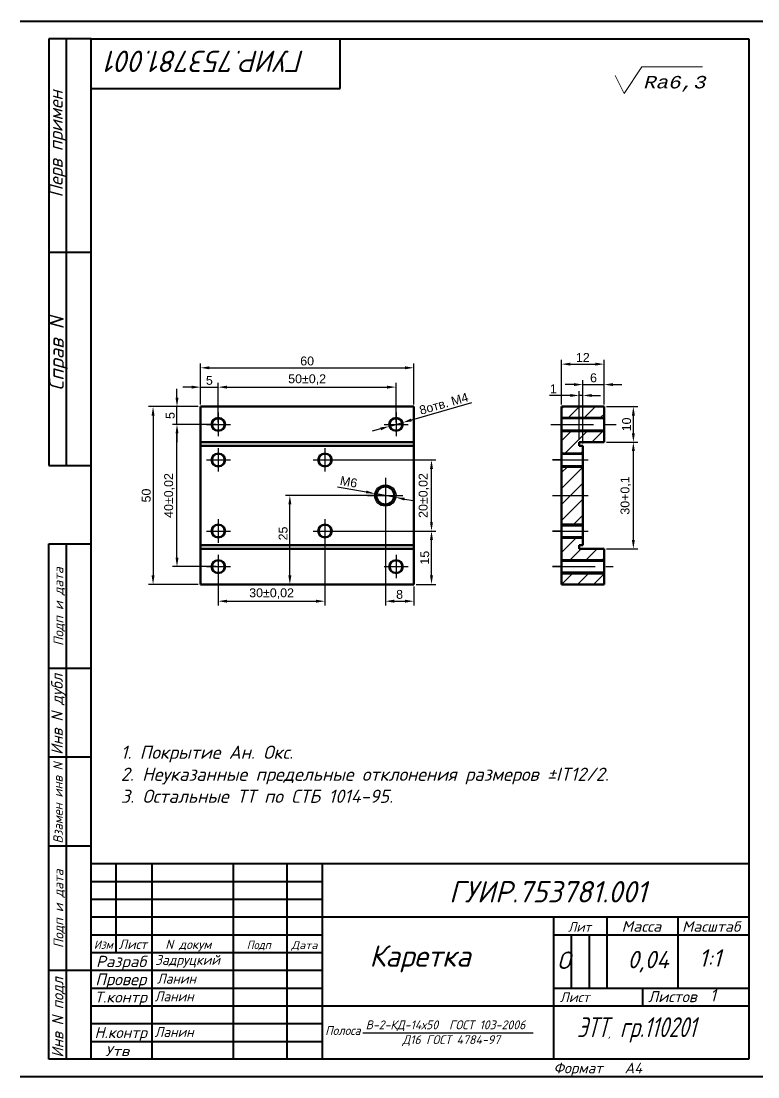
# Model space of a CAD drawing. Header units: millimetres. Extents: x 10739 to 32134, y 609 to 16625.
# Drawn here: x 24764.6 to 24971.9, y 2412.8 to 2709.8 of the extents above; entities that cross this region are included whole.
import ezdxf
from ezdxf.enums import TextEntityAlignment as Align

# ---------------------------------------------------------------- set-up
doc = ezdxf.new("R2010")
doc.units = ezdxf.units.MM
doc.linetypes.add('ACAD_ISO02W100', pattern=[15, 12, -3])
doc.linetypes.add('JIS_02_1.0', pattern=[2, 1, -1])
doc.layers.add('тонкая-текст-02', color=4, linetype='Continuous', lineweight=20)
doc.styles.add('6', font='cour.ttf', dxfattribs={"oblique": 15, "height": 3.5})
doc.styles.add('ISOCPEUR', font='isocpeur.ttf', dxfattribs={"oblique": 15})
doc.styles.get("Standard").update_dxf_attribs({"font": 'arial.ttf'})
doc.dimstyles.new('ISO-25', dxfattribs={"dimtxt": 2.5, "dimasz": 2.5, "dimexe": 1.25, "dimexo": 0.625, "dimtad": 1, "dimtxsty": 'Standard', "dimcen": 2.5, "dimadec": 0, "dimazin": 0, "dimtfac": 1, "dimtmove": 0, "dimatfit": 3, "dimfxl": 1, "dimarcsym": 0})

# ---------------------------------------------------------------- blocks, each defined once
blk = doc.blocks.new('*D62')
at = {"color": 0, "lineweight": -2, "transparency": 16777216}
for p, q in [((24820.06, 2597.01), (24820.06, 2608.13)), ((24870.06, 2597.01), (24870.06, 2608.13)), ((24822.56, 2606.88), (24867.56, 2606.88))]:
    blk.add_line(p, q, dxfattribs=at)
at = {"color": 0, "lineweight": 25, "transparency": 16777216}
for points in [[(24822.56, 2607.29), (24822.56, 2606.46), (24820.06, 2606.88)], [(24867.56, 2607.29), (24867.56, 2606.46), (24870.06, 2606.88)]]:
    blk.add_solid(points, dxfattribs=at)
at = {"layer": 'Defpoints', "color": 0, "lineweight": 25, "transparency": 16777216}
for p in [(24870.06, 2606.88), (24820.06, 2596.39), (24870.06, 2596.39)]:
    blk.add_point(p, dxfattribs=at)
at = {"color": 0, "transparency": 16777216, "insert": (24845.06, 2609), "char_height": 2.5, "attachment_point": 5}
blk.add_mtext('50%%P0,2', dxfattribs=at)
blk = doc.blocks.new('*D63')
at = {"color": 0, "lineweight": -2, "transparency": 16777216}
for p, q in [((24815.06, 2602.01), (24815.06, 2608.13)), ((24820.06, 2602.01), (24820.06, 2608.13)), ((24812.56, 2606.88), (24810.06, 2606.88)), ((24815.06, 2606.88), (24820.06, 2606.88)), ((24822.56, 2606.88), (24825.06, 2606.88))]:
    blk.add_line(p, q, dxfattribs=at)
at = {"color": 0, "lineweight": 25, "transparency": 16777216}
for points in [[(24812.56, 2607.29), (24812.56, 2606.46), (24815.06, 2606.88)], [(24822.56, 2607.29), (24822.56, 2606.46), (24820.06, 2606.88)]]:
    blk.add_solid(points, dxfattribs=at)
at = {"layer": 'Defpoints', "color": 0, "lineweight": 25, "transparency": 16777216}
for p in [(24820.06, 2606.88), (24815.06, 2601.39), (24820.06, 2601.39)]:
    blk.add_point(p, dxfattribs=at)
at = {"color": 0, "transparency": 16777216, "insert": (24817.56, 2608.77), "char_height": 2.5, "attachment_point": 5}
blk.add_mtext('5', dxfattribs=at)
blk = doc.blocks.new('*D64')
at = {"color": 0, "lineweight": -2, "transparency": 16777216}
for p, q in [((24815.06, 2602.01), (24815.06, 2613.57)), ((24817.56, 2612.32), (24872.56, 2612.32)), ((24875.06, 2602.01), (24875.06, 2613.57))]:
    blk.add_line(p, q, dxfattribs=at)
at = {"color": 0, "lineweight": 25, "transparency": 16777216}
for points in [[(24817.56, 2612.73), (24817.56, 2611.9), (24815.06, 2612.32)], [(24872.56, 2612.73), (24872.56, 2611.9), (24875.06, 2612.32)]]:
    blk.add_solid(points, dxfattribs=at)
at = {"layer": 'Defpoints', "color": 0, "lineweight": 25, "transparency": 16777216}
for p in [(24875.06, 2612.32), (24815.06, 2601.39), (24875.06, 2601.39)]:
    blk.add_point(p, dxfattribs=at)
at = {"color": 0, "transparency": 16777216, "insert": (24845.06, 2614.22), "char_height": 2.5, "attachment_point": 5}
blk.add_mtext('60', dxfattribs=at)
blk = doc.blocks.new('*D65')
at = {"color": 0, "lineweight": -2, "transparency": 16777216}
for p, q in [((24819.44, 2596.39), (24807.2, 2596.39)), ((24808.45, 2558.89), (24808.45, 2593.89)), ((24819.44, 2556.39), (24807.2, 2556.39))]:
    blk.add_line(p, q, dxfattribs=at)
at = {"color": 0, "lineweight": 25, "transparency": 16777216}
for points in [[(24808.04, 2593.89), (24808.87, 2593.89), (24808.45, 2596.39)], [(24808.04, 2558.89), (24808.87, 2558.89), (24808.45, 2556.39)]]:
    blk.add_solid(points, dxfattribs=at)
at = {"layer": 'Defpoints', "color": 0, "lineweight": 25, "transparency": 16777216}
for p in [(24808.45, 2596.39), (24820.06, 2596.39), (24820.06, 2556.39)]:
    blk.add_point(p, dxfattribs=at)
at = {"color": 0, "transparency": 16777216, "insert": (24806.33, 2576.39), "char_height": 2.5, "attachment_point": 5, "rotation": 90}
blk.add_mtext('40%%P0,02', dxfattribs=at)
blk = doc.blocks.new('*D66')
at = {"color": 0, "lineweight": -2, "transparency": 16777216}
for p, q in [((24808.45, 2603.89), (24808.45, 2606.39)), ((24814.44, 2601.39), (24807.2, 2601.39)), ((24808.45, 2596.39), (24808.45, 2601.39)), ((24819.44, 2596.39), (24807.2, 2596.39)), ((24808.45, 2593.89), (24808.45, 2591.39))]:
    blk.add_line(p, q, dxfattribs=at)
at = {"color": 0, "lineweight": 25, "transparency": 16777216}
for points in [[(24808.04, 2603.89), (24808.87, 2603.89), (24808.45, 2601.39)], [(24808.04, 2593.89), (24808.87, 2593.89), (24808.45, 2596.39)]]:
    blk.add_solid(points, dxfattribs=at)
at = {"layer": 'Defpoints', "color": 0, "lineweight": 25, "transparency": 16777216}
for p in [(24808.45, 2601.39), (24815.06, 2601.39), (24820.06, 2596.39)]:
    blk.add_point(p, dxfattribs=at)
at = {"color": 0, "transparency": 16777216, "insert": (24806.56, 2598.89), "char_height": 2.5, "attachment_point": 5, "rotation": 90}
blk.add_mtext('5', dxfattribs=at)
blk = doc.blocks.new('*D67')
at = {"color": 0, "lineweight": -2, "transparency": 16777216}
for p, q in [((24814.44, 2601.39), (24800.46, 2601.39)), ((24801.71, 2598.89), (24801.71, 2553.89)), ((24814.44, 2551.39), (24800.46, 2551.39))]:
    blk.add_line(p, q, dxfattribs=at)
at = {"color": 0, "lineweight": 25, "transparency": 16777216}
for points in [[(24801.3, 2598.89), (24802.13, 2598.89), (24801.71, 2601.39)], [(24801.3, 2553.89), (24802.13, 2553.89), (24801.71, 2551.39)]]:
    blk.add_solid(points, dxfattribs=at)
at = {"layer": 'Defpoints', "color": 0, "lineweight": 25, "transparency": 16777216}
for p in [(24815.06, 2601.39), (24801.71, 2551.39), (24815.06, 2551.39)]:
    blk.add_point(p, dxfattribs=at)
at = {"color": 0, "transparency": 16777216, "insert": (24799.81, 2576.39), "char_height": 2.5, "attachment_point": 5, "rotation": 90}
blk.add_mtext('50', dxfattribs=at)
blk = doc.blocks.new('*D68')
at = {"color": 0, "lineweight": -2, "transparency": 16777216}
for p, q in [((24850.06, 2565.76), (24850.06, 2545.41)), ((24820.06, 2555.76), (24820.06, 2545.41)), ((24822.56, 2546.66), (24847.56, 2546.66))]:
    blk.add_line(p, q, dxfattribs=at)
at = {"color": 0, "lineweight": 25, "transparency": 16777216}
for points in [[(24822.56, 2547.08), (24822.56, 2546.24), (24820.06, 2546.66)], [(24847.56, 2547.08), (24847.56, 2546.24), (24850.06, 2546.66)]]:
    blk.add_solid(points, dxfattribs=at)
at = {"layer": 'Defpoints', "color": 0, "lineweight": 25, "transparency": 16777216}
for p in [(24850.06, 2566.39), (24820.06, 2556.39), (24850.06, 2546.66)]:
    blk.add_point(p, dxfattribs=at)
at = {"color": 0, "transparency": 16777216, "insert": (24835.06, 2548.79), "char_height": 2.5, "attachment_point": 5}
blk.add_mtext('30%%P0,02', dxfattribs=at)
blk = doc.blocks.new('*D69')
at = {"color": 0, "lineweight": -2, "transparency": 16777216}
for p, q in [((24867.06, 2575.76), (24867.06, 2545.41)), ((24875.06, 2550.76), (24875.06, 2545.41)), ((24869.56, 2546.66), (24872.56, 2546.66))]:
    blk.add_line(p, q, dxfattribs=at)
at = {"color": 0, "lineweight": 25, "transparency": 16777216}
for points in [[(24869.56, 2547.08), (24869.56, 2546.24), (24867.06, 2546.66)], [(24872.56, 2547.08), (24872.56, 2546.24), (24875.06, 2546.66)]]:
    blk.add_solid(points, dxfattribs=at)
at = {"layer": 'Defpoints', "color": 0, "lineweight": 25, "transparency": 16777216}
for p in [(24867.06, 2576.39), (24875.06, 2551.39), (24875.06, 2546.66)]:
    blk.add_point(p, dxfattribs=at)
at = {"color": 0, "transparency": 16777216, "insert": (24871.06, 2548.56), "char_height": 2.5, "attachment_point": 5}
blk.add_mtext('8', dxfattribs=at)
blk = doc.blocks.new('*D70')
at = {"color": 0, "lineweight": -2, "transparency": 16777216}
for p, q in [((24850.69, 2566.39), (24881.29, 2566.39)), ((24880.04, 2553.89), (24880.04, 2563.89)), ((24875.69, 2551.39), (24881.29, 2551.39))]:
    blk.add_line(p, q, dxfattribs=at)
at = {"color": 0, "lineweight": 25, "transparency": 16777216}
for points in [[(24879.62, 2563.89), (24880.45, 2563.89), (24880.04, 2566.39)], [(24879.62, 2553.89), (24880.45, 2553.89), (24880.04, 2551.39)]]:
    blk.add_solid(points, dxfattribs=at)
at = {"layer": 'Defpoints', "color": 0, "lineweight": 25, "transparency": 16777216}
for p in [(24850.06, 2566.39), (24880.04, 2566.39), (24875.06, 2551.39)]:
    blk.add_point(p, dxfattribs=at)
at = {"color": 0, "transparency": 16777216, "insert": (24878.14, 2558.89), "char_height": 2.5, "attachment_point": 5, "rotation": 90}
blk.add_mtext('15', dxfattribs=at)
blk = doc.blocks.new('*D71')
at = {"color": 0, "lineweight": -2, "transparency": 16777216}
for p, q in [((24850.69, 2586.39), (24881.29, 2586.39)), ((24880.04, 2568.89), (24880.04, 2583.89)), ((24850.69, 2566.39), (24881.29, 2566.39))]:
    blk.add_line(p, q, dxfattribs=at)
at = {"color": 0, "lineweight": 25, "transparency": 16777216}
for points in [[(24879.62, 2583.89), (24880.45, 2583.89), (24880.04, 2586.39)], [(24879.62, 2568.89), (24880.45, 2568.89), (24880.04, 2566.39)]]:
    blk.add_solid(points, dxfattribs=at)
at = {"layer": 'Defpoints', "color": 0, "lineweight": 25, "transparency": 16777216}
for p in [(24850.06, 2586.39), (24880.04, 2586.39), (24850.06, 2566.39)]:
    blk.add_point(p, dxfattribs=at)
at = {"color": 0, "transparency": 16777216, "insert": (24877.91, 2576.39), "char_height": 2.5, "attachment_point": 5, "rotation": 90}
blk.add_mtext('20%%P0,02', dxfattribs=at)
blk = doc.blocks.new('*D72')
at = {"color": 0, "lineweight": -2, "transparency": 16777216}
for p, q in [((24891.28, 2602.47), (24874.39, 2597.63)), ((24868.14, 2595.84), (24871.99, 2596.94)), ((24865.74, 2595.15), (24863.33, 2594.46))]:
    blk.add_line(p, q, dxfattribs=at)
at = {"color": 0, "lineweight": 25, "transparency": 16777216}
for points in [[(24865.62, 2595.55), (24865.85, 2594.75), (24868.14, 2595.84)], [(24874.27, 2598.03), (24874.5, 2597.23), (24871.99, 2596.94)]]:
    blk.add_solid(points, dxfattribs=at)
at = {"layer": 'Defpoints', "color": 0, "lineweight": 25, "transparency": 16777216}
for p in [(24868.14, 2595.84), (24871.99, 2596.94)]:
    blk.add_point(p, dxfattribs=at)
at = {"color": 0, "transparency": 16777216, "insert": (24883.51, 2602.22), "char_height": 2.5, "attachment_point": 5, "rotation": 15.9854}
blk.add_mtext('8отв. М4', dxfattribs=at)
blk = doc.blocks.new('*D73')
at = {"color": 0, "lineweight": -2, "transparency": 16777216}
for p, q in [((24853.61, 2578.87), (24861.65, 2577.39)), ((24870.01, 2575.85), (24864.11, 2576.93)), ((24872.47, 2575.39), (24874.93, 2574.94))]:
    blk.add_line(p, q, dxfattribs=at)
at = {"color": 0, "lineweight": 25, "transparency": 16777216}
for points in [[(24861.73, 2577.79), (24861.58, 2576.98), (24864.11, 2576.93)], [(24872.55, 2575.8), (24872.4, 2574.98), (24870.01, 2575.85)]]:
    blk.add_solid(points, dxfattribs=at)
at = {"layer": 'Defpoints', "color": 0, "lineweight": 25, "transparency": 16777216}
for p in [(24864.11, 2576.93), (24870.01, 2575.85)]:
    blk.add_point(p, dxfattribs=at)
at = {"color": 0, "transparency": 16777216, "insert": (24856.75, 2580.22), "char_height": 2.5, "attachment_point": 5, "rotation": 349.5745}
blk.add_mtext('М6', dxfattribs=at)
blk = doc.blocks.new('*D35')
at = {"color": 0, "lineweight": -2, "transparency": 16777216}
for p, q in [((24866.44, 2576.39), (24838.95, 2576.39)), ((24840.2, 2553.89), (24840.2, 2573.89)), ((24849.44, 2551.39), (24838.95, 2551.39))]:
    blk.add_line(p, q, dxfattribs=at)
at = {"color": 0, "lineweight": 25, "transparency": 16777216}
for points in [[(24839.78, 2573.89), (24840.62, 2573.89), (24840.2, 2576.39)], [(24839.78, 2553.89), (24840.62, 2553.89), (24840.2, 2551.39)]]:
    blk.add_solid(points, dxfattribs=at)
at = {"layer": 'Defpoints', "color": 0, "lineweight": 25, "transparency": 16777216}
for p in [(24840.2, 2576.39), (24867.06, 2576.39), (24850.06, 2551.39)]:
    blk.add_point(p, dxfattribs=at)
at = {"color": 0, "transparency": 16777216, "insert": (24838.3, 2565.71), "char_height": 2.5, "attachment_point": 5, "rotation": 90}
blk.add_mtext('25', dxfattribs=at)
blk = doc.blocks.new('*D74')
at = {"color": 0, "lineweight": -2, "transparency": 16777216}
for p, q in [((24922.61, 2591.01), (24922.61, 2608.84)), ((24928.61, 2602.01), (24928.61, 2608.84)), ((24920.11, 2607.59), (24917.61, 2607.59)), ((24922.61, 2607.59), (24928.61, 2607.59)), ((24931.11, 2607.59), (24933.61, 2607.59))]:
    blk.add_line(p, q, dxfattribs=at)
at = {"color": 0, "lineweight": 25, "transparency": 16777216}
for points in [[(24920.11, 2608.01), (24920.11, 2607.18), (24922.61, 2607.59)], [(24931.11, 2608.01), (24931.11, 2607.18), (24928.61, 2607.59)]]:
    blk.add_solid(points, dxfattribs=at)
at = {"layer": 'Defpoints', "color": 0, "lineweight": 25, "transparency": 16777216}
for p in [(24928.61, 2607.59), (24928.61, 2601.39), (24922.61, 2590.39)]:
    blk.add_point(p, dxfattribs=at)
at = {"color": 0, "transparency": 16777216, "insert": (24925.61, 2609.49), "char_height": 2.5, "attachment_point": 5}
blk.add_mtext('6', dxfattribs=at)
blk = doc.blocks.new('*D75')
at = {"color": 0, "lineweight": -2, "transparency": 16777216}
for p, q in [((24921.61, 2592.01), (24921.61, 2605.78)), ((24922.61, 2592.01), (24922.61, 2605.78)), ((24919.11, 2604.53), (24913.23, 2604.53)), ((24922.61, 2604.53), (24921.61, 2604.53)), ((24925.11, 2604.53), (24927.61, 2604.53))]:
    blk.add_line(p, q, dxfattribs=at)
at = {"color": 0, "lineweight": 25, "transparency": 16777216}
for points in [[(24919.11, 2604.95), (24919.11, 2604.12), (24921.61, 2604.53)], [(24925.11, 2604.95), (24925.11, 2604.12), (24922.61, 2604.53)]]:
    blk.add_solid(points, dxfattribs=at)
at = {"layer": 'Defpoints', "color": 0, "lineweight": 25, "transparency": 16777216}
for p in [(24922.61, 2604.53), (24921.61, 2591.39), (24922.61, 2591.39)]:
    blk.add_point(p, dxfattribs=at)
at = {"color": 0, "transparency": 16777216, "insert": (24914.32, 2606.41), "char_height": 2.5, "attachment_point": 5}
blk.add_mtext('1', dxfattribs=at)
blk = doc.blocks.new('*D76')
at = {"color": 0, "lineweight": -2, "transparency": 16777216}
for p, q in [((24916.61, 2602.01), (24916.61, 2614.6)), ((24928.61, 2602.01), (24928.61, 2614.6)), ((24919.11, 2613.35), (24926.11, 2613.35))]:
    blk.add_line(p, q, dxfattribs=at)
at = {"color": 0, "lineweight": 25, "transparency": 16777216}
for points in [[(24919.11, 2613.77), (24919.11, 2612.93), (24916.61, 2613.35)], [(24926.11, 2613.77), (24926.11, 2612.93), (24928.61, 2613.35)]]:
    blk.add_solid(points, dxfattribs=at)
at = {"layer": 'Defpoints', "color": 0, "lineweight": 25, "transparency": 16777216}
for p in [(24928.61, 2613.35), (24916.61, 2601.39), (24928.61, 2601.39)]:
    blk.add_point(p, dxfattribs=at)
at = {"color": 0, "transparency": 16777216, "insert": (24922.61, 2615.23), "char_height": 2.5, "attachment_point": 5}
blk.add_mtext('12', dxfattribs=at)
blk = doc.blocks.new('*D77')
at = {"color": 0, "lineweight": -2, "transparency": 16777216}
for p, q in [((24929.24, 2601.39), (24938.07, 2601.39)), ((24936.82, 2593.89), (24936.82, 2598.89)), ((24929.24, 2591.39), (24938.07, 2591.39))]:
    blk.add_line(p, q, dxfattribs=at)
at = {"color": 0, "lineweight": 25, "transparency": 16777216}
for points in [[(24936.41, 2598.89), (24937.24, 2598.89), (24936.82, 2601.39)], [(24936.41, 2593.89), (24937.24, 2593.89), (24936.82, 2591.39)]]:
    blk.add_solid(points, dxfattribs=at)
at = {"layer": 'Defpoints', "color": 0, "lineweight": 25, "transparency": 16777216}
for p in [(24928.61, 2601.39), (24936.82, 2601.39), (24928.61, 2591.39)]:
    blk.add_point(p, dxfattribs=at)
at = {"color": 0, "transparency": 16777216, "insert": (24934.92, 2596.39), "char_height": 2.5, "attachment_point": 5, "rotation": 90}
blk.add_mtext('10', dxfattribs=at)
blk = doc.blocks.new('*D78')
at = {"color": 0, "lineweight": -2, "transparency": 16777216}
for p, q in [((24929.24, 2591.39), (24938.07, 2591.39)), ((24936.82, 2563.89), (24936.82, 2588.89)), ((24929.24, 2561.39), (24938.07, 2561.39))]:
    blk.add_line(p, q, dxfattribs=at)
at = {"color": 0, "lineweight": 25, "transparency": 16777216}
for points in [[(24936.41, 2588.89), (24937.24, 2588.89), (24936.82, 2591.39)], [(24936.41, 2563.89), (24937.24, 2563.89), (24936.82, 2561.39)]]:
    blk.add_solid(points, dxfattribs=at)
at = {"layer": 'Defpoints', "color": 0, "lineweight": 25, "transparency": 16777216}
for p in [(24928.61, 2591.39), (24936.82, 2591.39), (24928.61, 2561.39)]:
    blk.add_point(p, dxfattribs=at)
at = {"color": 0, "transparency": 16777216, "insert": (24934.7, 2576.39), "char_height": 2.5, "attachment_point": 5, "rotation": 90}
blk.add_mtext('30+0,1', dxfattribs=at)

msp = doc.modelspace()

# ---------------------------------------------------------------- hatches: boundary and pattern name
h = msp.add_hatch()
h.set_pattern_fill('ANSI31', color=256)
h.set_pattern_definition([(45, (24299.0882, 2095.5117), (-2.245064, 2.245064), [])])
h.paths.add_polyline_path([(24928.61327, 2554.38989), (24916.61327, 2554.38989), (24916.61327, 2551.38989), (24928.61327, 2551.38989)])
h.paths.add_polyline_path([(24928.61327, 2561.38989), (24921.61327, 2561.38989), (24921.61327, 2562.38989), (24922.61327, 2562.38989), (24922.61327, 2564.38989), (24916.61327, 2564.38989), (24916.61327, 2558.38989), (24928.61327, 2558.38989)])
h.paths.add_polyline_path([(24922.61327, 2576.38989), (24916.61327, 2576.38989), (24916.61327, 2568.38989), (24922.61327, 2568.38989)])
h.paths.add_polyline_path([(24922.61327, 2584.38989), (24916.61327, 2584.38989), (24916.61327, 2576.38989), (24922.61327, 2576.38989)])
h.paths.add_polyline_path([(24921.61327, 2591.38989), (24928.61327, 2591.38989), (24928.61327, 2594.38989), (24916.61327, 2594.38989), (24916.61327, 2588.38989), (24922.61327, 2588.38989), (24922.61327, 2590.38989), (24921.61327, 2590.38989)])
h.paths.add_polyline_path([(24928.61327, 2601.38989), (24916.61327, 2601.38989), (24916.61327, 2598.38989), (24928.61327, 2598.38989)])

# ---------------------------------------------------------------- linework, layer by layer
at = {"color": 0, "lineweight": 40}
for p, q in [((24764.35063, 2709.8431), (24974.35063, 2709.8431)), ((24784.35063, 2704.8431), (24772.35063, 2704.8431)), ((24772.35063, 2704.8431), (24772.35063, 2584.8431)), ((24777.35063, 2584.8431), (24777.35063, 2704.8431)), ((24784.35063, 2417.8431), (24784.35063, 2704.8431)), ((24784.35063, 2704.8431), (24969.35063, 2704.8431)), ((24854.35063, 2690.8431), (24854.35063, 2704.8431)), ((24969.35063, 2704.8431), (24969.35063, 2417.8431)), ((24784.35063, 2690.8431), (24854.35063, 2690.8431)), ((24772.35063, 2644.8431), (24784.35063, 2644.8431)), ((24772.35063, 2584.8431), (24784.35063, 2584.8431)), ((24772.35063, 2417.8431), (24772.35063, 2562.8431)), ((24772.35063, 2562.8431), (24784.35063, 2562.8431)), ((24777.35063, 2417.8431), (24777.35063, 2562.8431)), ((24772.35063, 2527.8431), (24784.35063, 2527.8431)), ((24772.35063, 2502.8431), (24784.35063, 2502.8431)), ((24772.35063, 2477.8431), (24784.35063, 2477.8431)), ((24784.35063, 2472.8431), (24969.35063, 2472.8431)), ((24791.35063, 2447.8431), (24791.35063, 2472.8431)), ((24801.35063, 2472.8431), (24801.35063, 2417.8431)), ((24824.35063, 2417.8431), (24824.35063, 2472.8431)), ((24839.35063, 2472.8431), (24839.35063, 2417.8431)), ((24849.35063, 2417.8431), (24849.35063, 2472.8431)), ((24784.35063, 2467.8431), (24849.35063, 2467.8431)), ((24784.35063, 2462.8431), (24849.35063, 2462.8431)), ((24784.35063, 2457.8431), (24849.35063, 2457.8431)), ((24849.35063, 2457.8431), (24969.35063, 2457.8431)), ((24914.35063, 2457.8431), (24914.35063, 2417.8431)), ((24929.35063, 2457.8431), (24929.35063, 2437.8431)), ((24949.35063, 2457.8431), (24949.35063, 2437.8431)), ((24784.35063, 2452.8431), (24849.35063, 2452.8431)), ((24914.35063, 2452.8431), (24969.35063, 2452.8431)), ((24919.35063, 2452.8431), (24919.35063, 2437.8431)), ((24924.35063, 2452.8431), (24924.35063, 2437.8431)), ((24784.35063, 2447.8431), (24849.35063, 2447.8431)), ((24772.35063, 2442.8431), (24784.35063, 2442.8431)), ((24784.35063, 2442.8431), (24849.35063, 2442.8431)), ((24784.35063, 2437.8431), (24849.35063, 2437.8431)), ((24914.35063, 2437.8431), (24969.35063, 2437.8431)), ((24939.35063, 2437.8431), (24939.35063, 2432.8431)), ((24784.35063, 2432.8431), (24849.35063, 2432.8431)), ((24849.35063, 2432.8431), (24969.35063, 2432.8431)), ((24784.35063, 2427.8431), (24849.35063, 2427.8431)), ((24784.35063, 2422.8431), (24849.35063, 2422.8431)), ((24784.35063, 2417.8431), (24772.35063, 2417.8431)), ((24969.35063, 2417.8431), (24784.35063, 2417.8431)), ((24974.35063, 2412.8431), (24764.35063, 2412.8431))]:
    msp.add_line(p, q, dxfattribs=at)
at = {"lineweight": 50}
for p, q in [((24815.06366, 2601.38989), (24875.06366, 2601.38989)), ((24815.06366, 2551.38989), (24815.06366, 2601.38989)), ((24875.06366, 2601.38989), (24875.06366, 2551.38989)), ((24916.61327, 2601.38989), (24916.61327, 2551.38989)), ((24928.61327, 2601.38989), (24916.61327, 2601.38989)), ((24928.61327, 2591.38989), (24928.61327, 2601.38989)), ((24916.61327, 2598.13989), (24928.61327, 2598.13989)), ((24916.61327, 2594.63989), (24928.61327, 2594.63989)), ((24875.06366, 2591.38989), (24815.06366, 2591.38989)), ((24815.06366, 2591.38989), (24815.06366, 2561.38989)), ((24875.06366, 2590.38989), (24815.06366, 2590.38989)), ((24921.61327, 2590.38989), (24921.61327, 2591.38989)), ((24921.61327, 2591.38989), (24928.61327, 2591.38989)), ((24922.61327, 2590.38989), (24921.61327, 2590.38989)), ((24922.61327, 2562.38989), (24922.61327, 2590.38989)), ((24916.61327, 2588.13989), (24922.61327, 2588.13989)), ((24916.61327, 2584.63989), (24922.61327, 2584.63989)), ((24916.61327, 2568.13989), (24922.61327, 2568.13989)), ((24916.61327, 2564.63989), (24922.61327, 2564.63989)), ((24815.06366, 2562.38989), (24875.06366, 2562.38989)), ((24815.06366, 2561.38989), (24875.06366, 2561.38989)), ((24921.61327, 2561.38989), (24921.61327, 2562.38989)), ((24921.61327, 2562.38989), (24922.61327, 2562.38989)), ((24928.61327, 2561.38989), (24921.61327, 2561.38989)), ((24928.61327, 2551.38989), (24928.61327, 2561.38989)), ((24916.61327, 2558.13989), (24928.61327, 2558.13989)), ((24916.61327, 2554.63989), (24928.61327, 2554.63989)), ((24875.06366, 2551.38989), (24815.06366, 2551.38989)), ((24916.61327, 2551.38989), (24928.61327, 2551.38989))]:
    msp.add_line(p, q, dxfattribs=at)
for p, q in [((24815.06366, 2601.38989), (24820.06366, 2601.38989)), ((24815.06366, 2601.38989), (24820.06366, 2601.38989)), ((24875.06366, 2601.38989), (24870.06366, 2601.38989)), ((24875.06366, 2601.38989), (24870.06366, 2601.38989)), ((24875.06366, 2601.38989), (24875.06366, 2591.38989)), ((24916.61327, 2598.38989), (24928.61327, 2598.38989)), ((24916.61327, 2594.38989), (24928.61327, 2594.38989)), ((24815.06366, 2591.38989), (24820.06366, 2591.38989)), ((24815.06366, 2591.38989), (24820.06366, 2591.38989)), ((24875.06366, 2591.38989), (24875.06366, 2590.38989)), ((24916.61327, 2588.38989), (24922.61327, 2588.38989)), ((24916.61327, 2584.38989), (24922.61327, 2584.38989)), ((24916.61327, 2568.38989), (24922.61327, 2568.38989)), ((24916.61327, 2567.88989), (24922.61327, 2567.88989)), ((24916.61327, 2564.88989), (24922.61327, 2564.88989)), ((24916.61327, 2564.38989), (24922.61327, 2564.38989)), ((24815.06366, 2561.38989), (24815.06366, 2562.38989)), ((24815.06366, 2561.38989), (24820.06366, 2561.38989)), ((24815.06366, 2561.38989), (24820.06366, 2561.38989)), ((24916.61327, 2558.38989), (24928.61327, 2558.38989)), ((24916.61327, 2557.88989), (24928.61327, 2557.88989)), ((24916.61327, 2554.88989), (24928.61327, 2554.88989)), ((24916.61327, 2554.38989), (24928.61327, 2554.38989)), ((24815.06366, 2551.38989), (24820.06366, 2551.38989)), ((24815.06366, 2551.38989), (24820.06366, 2551.38989)), ((24875.06366, 2551.38989), (24870.06366, 2551.38989))]:
    msp.add_line(p, q)
at = {"linetype": 'JIS_02_1.0'}
for p, q in [((24815.06366, 2601.38989), (24820.06366, 2601.38989)), ((24875.06366, 2601.38989), (24870.06366, 2601.38989))]:
    msp.add_line(p, q, dxfattribs=at)
at = {"linetype": 'ACAD_ISO02W100'}
for p, q in [((24820.06366, 2599.71496), (24820.06366, 2593.10667)), ((24870.06366, 2599.71496), (24870.06366, 2593.10667)), ((24816.77168, 2596.38989), (24823.51157, 2596.38989)), ((24866.77168, 2596.38989), (24873.51157, 2596.38989)), ((24913.61325, 2596.38989), (24931.98561, 2596.38989)), ((24916.61327, 2594.63989), (24916.61327, 2596.38989)), ((24820.06366, 2589.71496), (24820.06366, 2583.10667)), ((24850.06366, 2589.71496), (24850.06366, 2583.10667)), ((24916.61327, 2588.13989), (24916.61327, 2586.38989)), ((24816.77168, 2586.38989), (24823.51157, 2586.38989)), ((24846.77168, 2586.38989), (24853.51157, 2586.38989)), ((24916.61327, 2586.38989), (24914.11327, 2586.38989)), ((24914.11327, 2586.38989), (24924.11327, 2586.38989)), ((24867.06366, 2581.37431), (24867.06366, 2571.4803)), ((24862.0122, 2576.38989), (24871.98065, 2576.38989)), ((24914.11327, 2576.38989), (24924.11327, 2576.38989)), ((24820.06366, 2569.71496), (24820.06366, 2563.10667)), ((24850.06366, 2569.71496), (24850.06366, 2563.10667)), ((24816.77168, 2566.38989), (24823.51157, 2566.38989)), ((24846.77168, 2566.38989), (24853.51157, 2566.38989)), ((24916.61327, 2566.38989), (24914.11327, 2566.38989)), ((24914.11327, 2566.38989), (24924.11327, 2566.38989)), ((24916.61327, 2568.13989), (24916.61327, 2566.38989)), ((24820.06366, 2559.71496), (24820.06366, 2553.10667)), ((24870.06366, 2559.71496), (24870.06366, 2553.10667)), ((24916.61327, 2558.13989), (24916.61327, 2556.38989)), ((24816.77168, 2556.38989), (24823.51157, 2556.38989)), ((24866.77168, 2556.38989), (24873.51157, 2556.38989)), ((24916.61327, 2556.38989), (24914.11327, 2556.38989)), ((24914.11327, 2556.38989), (24931.11327, 2556.38989))]:
    msp.add_line(p, q, dxfattribs=at)
at = {"lineweight": 30}
msp.add_line((24860.75, 2425.2664), (24908.65118, 2425.2664), dxfattribs=at)
for centre, radius in [((24820.06366, 2596.38989), 2), ((24870.06366, 2596.38989), 2), ((24820.06366, 2586.38989), 2), ((24850.06366, 2586.38989), 2), ((24867.06366, 2576.38989), 3), ((24820.06366, 2566.38989), 2), ((24850.06366, 2566.38989), 2), ((24820.06366, 2556.38989), 2), ((24870.06366, 2556.38989), 2)]:
    msp.add_circle(centre, radius)
at = {"lineweight": 50}
for centre, radius in [((24820.06366, 2596.38989), 1.75), ((24870.06366, 2596.38989), 1.75), ((24820.06366, 2586.38989), 1.75), ((24850.06366, 2586.38989), 1.75), ((24867.06366, 2576.38989), 2.5), ((24820.06366, 2566.38989), 1.75), ((24850.06366, 2566.38989), 1.75), ((24820.06366, 2556.38989), 1.75), ((24870.06366, 2556.38989), 1.75)]:
    msp.add_circle(centre, radius, dxfattribs=at)
at = {"layer": 'тонкая-текст-02', "color": 7, "lineweight": 20}
for p, q in [((24934.2276, 2689.52255), (24939.2276, 2697.02255)), ((24939.2276, 2697.02255), (24956.2276, 2697.02255)), ((24931.7276, 2694.52255), (24934.2276, 2689.52255))]:
    msp.add_line(p, q, dxfattribs=at)

# ---------------------------------------------------------------- texts
at = {"color": 0, "lineweight": 40, "style": 'ISOCPEUR', "oblique": 15}
for s, height, p, p2 in [('Перв примен', 3.8523497, (24776.29054, 2660.24742), (24776.29054, 2690.29575)), ('Подп и дата', 2.7654263, (24776.49715, 2534.06715), (24776.49715, 2556.19056)), ('Инв N дубл', 3.250918, (24776.3173, 2503.43652), (24776.3173, 2526.19294)), ('Взамен инв N', 2.6615702, (24776.3173, 2478.48456), (24776.3173, 2501.24098)), ('Подп и дата', 2.7654263, (24776.49715, 2449.06715), (24776.49715, 2471.19056)), ('Инв N подл', 3.229948, (24776.49715, 2418.25428), (24776.49715, 2440.86392))]:
    msp.add_text(s, height=height, rotation=90, dxfattribs=at).set_placement(p, p2, align=Align.ALIGNED)
at = {"color": 0, "style": 'ISOCPEUR', "oblique": 15}
msp.add_text('Справ N', height=4.153739, rotation=90, dxfattribs=at).set_placement((24776.6028, 2605.8953), (24776.6028, 2626.664), align=Align.ALIGNED)
at = {"color": 0, "lineweight": 40, "style": 'ISOCPEUR', "oblique": 15}
for s, height, p, p2 in [('Лит', 2.688645, (24918.45161, 2453.68357), (24924.90436, 2453.68357)), ('Масса', 3.01234, (24933.50803, 2453.68357), (24944.65368, 2453.68357)), ('Масштаб', 2.933068, (24950.50643, 2453.68357), (24966.93161, 2453.68357)), ('Изм', 2.38948, (24785.03654, 2448.84492), (24790.41287, 2448.84492)), ('Лист', 2.654978, (24792.02878, 2448.82404), (24799.99371, 2448.82404)), ('N докум', 2.588603, (24805.17092, 2448.82404), (24818.11393, 2448.82404)), ('Подп', 2.33455, (24828.0701, 2448.82404), (24834.84029, 2448.82404)), ('Дата', 2.166931, (24840.61487, 2448.82404), (24847.98244, 2448.82404)), ('Разраб', 3.177024, (24785.65683, 2443.71863), (24799.79459, 2443.71863)), ('Провер', 3.334158, (24785.45771, 2438.61323), (24799.79459, 2438.61323)), ('Т.контр', 3.069818, (24785.25858, 2433.75094), (24799.99371, 2433.75094)), ('Лист', 2.802709, (24916.10516, 2433.86042), (24924.51328, 2433.86042)), ('Листов', 3.110829, (24940.93846, 2433.86042), (24954.62611, 2433.86042)), ('Н.контр', 3.069818, (24785.25858, 2423.78325), (24799.99371, 2423.78325)), ('Утв', 2.820914, (24788.24543, 2418.67785), (24795.01563, 2418.67785))]:
    msp.add_text(s, height=height, dxfattribs=at).set_placement(p, p2, align=Align.ALIGNED)
for s, p in [('Формат', (24914.35063, 2413.8431)), ('A4', (24934.35063, 2413.8431))]:
    msp.add_text(s, height=3, dxfattribs=at).set_placement(p)
at = {"color": 0, "lineweight": 40, "insert": (24844.43878, 2695.53299), "char_height": 3, "attachment_point": 1, "rotation": 180, "style": 'ISOCPEUR'}
msp.add_mtext('{\\H2x;\\Q15;\\W0.965;ГУИР.753781.001}', dxfattribs=at)
at = {"color": 7, "insert": (24792.63864, 2489.93249), "char_height": 3.7125, "width": 166.3169436, "attachment_point": 7}
msp.add_mtext('\\P                        \\P\\P\\P{\\fISOCPEUR|b0|i1|c0|p34;1. \\fISOCPEUR|b0|i1|c204|p34;Покрытие Ан.\\fISOCPEUR|b0|i1|c0|p34; \\fISOCPEUR|b0|i1|c204|p34;Окс.\\fISOCPEUR|b0|i1|c0|p34;\\P2. \\fISOCPEUR|b0|i1|c204|p34;Неуказанные предельные отклонения размеров \\fISOCPEUR|b0|i1|c0|p34;%%PIT12/2.\\P3. \\fISOCPEUR|b0|i1|c204|p34;Остальные ТТ по СТБ \\fISOCPEUR|b0|i1|c0|p34;1014-95.}', dxfattribs=at)
at = {"color": 0, "lineweight": 40, "attachment_point": 1, "style": 'ISOCPEUR'}
for s, insert, char_height in [('{\\H2x;\\Q15;\\W0.965;ГУИР.753781.001}', (24884.99338, 2467.91533), 3), ('{\\H2x;\\Q15;\\W0.965;Каретка}', (24862.59316, 2449.85585), 3), ('{\\H1.4x;\\Q15;\\W0.965;1:1}', (24955.25442, 2448.74187), 3.5), ('{\\H1.4x;\\Q15;\\W0.965;Ланин }', (24802.81513, 2441.87918), 2), ('{\\H1.4x;\\Q15;\\W0.965;Ланин }', (24802.14939, 2436.87918), 2), ('{\\H1.4x;\\Q15;\\W0.965;1}', (24958.36079, 2437.55447), 2.5), ('{\\H2.8x;\\W0.734;ЭТТ\\H0.35714x;\\W1;\\C7;,\\H2.8x;\\W0.734;\\C0; гр.110201}', (24920.952, 2429.62312), 2), ('{\\H1.4x;\\Q15;\\W0.965;Ланин }', (24802.14939, 2426.87918), 2), ('{\\Q15;\\W0.965;Полоса}', (24850.1219, 2427.14093), 2.5)]:
    msp.add_mtext(s, dxfattribs=dict(at, insert=insert, char_height=char_height))
for s, insert, char_height, width in [('{\\H1.4x;\\Q15;\\W0.965;O}', (24915.21193, 2448.10926), 3.5, 8.8811705), ('{\\H1.4x;\\Q15;\\W0.965;0,04}', (24935.1766, 2448.29363), 3.5, 8.8811705), ('{\\H1.4x;\\W0.965;Задруцкий}', (24802.30341, 2447.15352), 2, 19.0739928), ('{\\W0.965;В-2-КД-14х50  ГОСТ 103-2006\\P\\pi10.351;Д16 ГОСТ 4784-97}', (24861.51665, 2428.72998), 2.5, 50.5028494)]:
    msp.add_mtext(s, dxfattribs=dict(at, insert=insert, char_height=char_height, width=width))
at = {"layer": 'тонкая-текст-02', "color": 7, "lineweight": 40, "insert": (24939.53526, 2694.41503), "char_height": 3.5, "width": 27, "attachment_point": 1, "style": '6'}
msp.add_mtext('Ra6,3', dxfattribs=at)

# ---------------------------------------------------------------- dimensions: what is measured, and where the dimension line sits
for base, p1, p2, picture, middle in [((24928.61327, 2613.34945), (24916.61327, 2601.38989), (24928.61327, 2601.38989), '*D76', (24922.61327, 2615.22956)), ((24875.06366, 2612.31583), (24815.06366, 2601.38989), (24875.06366, 2601.38989), '*D64', (24845.06366, 2614.21727)), ((24928.61327, 2607.59271), (24922.61327, 2590.38989), (24928.61327, 2601.38989), '*D74', (24925.61327, 2609.49414)), ((24820.06366, 2606.87563), (24815.06366, 2601.38989), (24820.06366, 2601.38989), '*D63', (24817.56366, 2608.77194)), ((24875.06366, 2546.65892), (24867.06366, 2576.38989), (24875.06366, 2551.38989), '*D69', (24871.06366, 2548.56035))]:
    dim = msp.add_linear_dim(base=base, p1=p1, p2=p2, dimstyle='ISO-25')
    dim.commit()
    dim.dimension.update_dxf_attribs({"geometry": picture, "text_midpoint": middle})
for base, p1, p2, text, picture, middle in [((24870.06366, 2606.87563), (24820.06366, 2596.38989), (24870.06366, 2596.38989), '50%%P0,2', '*D62', (24845.06366, 2609.00301)), ((24850.06366, 2546.65892), (24820.06366, 2556.38989), (24850.06366, 2566.38989), '<>%%P0,02', '*D68', (24835.06366, 2548.7863))]:
    dim = msp.add_linear_dim(base=base, p1=p1, p2=p2, text=text, dimstyle='ISO-25')
    dim.commit()
    dim.dimension.update_dxf_attribs({"geometry": picture, "text_midpoint": middle})
dim = msp.add_linear_dim(base=(24922.61327, 2604.53395), p1=(24921.61327, 2591.38989), p2=(24922.61327, 2591.38989), dimstyle='ISO-25')
dim.commit()
dim.dimension.update_dxf_attribs({"geometry": '*D75', "text_midpoint": (24914.31768, 2604.53395), "dimtype": 160})
for base, p1, p2, picture, middle in [((24808.45415, 2601.38989), (24820.06366, 2596.38989), (24815.06366, 2601.38989), '*D66', (24806.55784, 2598.88989)), ((24801.71414, 2551.38989), (24815.06366, 2601.38989), (24815.06366, 2551.38989), '*D67', (24799.81271, 2576.38989)), ((24936.82293, 2601.38989), (24928.61327, 2591.38989), (24928.61327, 2601.38989), '*D77', (24934.92149, 2596.38989)), ((24880.03812, 2566.38989), (24875.06366, 2551.38989), (24850.06366, 2566.38989), '*D70', (24878.13669, 2558.88989))]:
    dim = msp.add_linear_dim(base=base, p1=p1, p2=p2, angle=90, dimstyle='ISO-25')
    dim.commit()
    dim.dimension.update_dxf_attribs({"geometry": picture, "text_midpoint": middle})
for p1, p2, text, picture, middle in [((24868.141, 2595.8391), (24871.98633, 2596.94067), '8отв. М4', '*D72', (24883.51376, 2602.22085)), ((24870.01414, 2575.84702), (24864.11319, 2576.93276), 'М6', '*D73', (24856.74565, 2580.22169))]:
    dim = msp.add_diameter_dim_2p(p1=p1, p2=p2, text=text, dimstyle='ISO-25')
    dim.commit()
    dim.dimension.update_dxf_attribs({"geometry": picture, "text_midpoint": middle})
for base, p1, p2, text, picture, middle in [((24808.45415, 2596.38989), (24820.06366, 2556.38989), (24820.06366, 2596.38989), '<>%%P0,02', '*D65', (24806.32677, 2576.38989)), ((24936.82293, 2591.38989), (24928.61327, 2561.38989), (24928.61327, 2591.38989), '<>+0,1', '*D78', (24934.69554, 2576.38989)), ((24880.03812, 2586.38989), (24850.06366, 2566.38989), (24850.06366, 2586.38989), '<>%%P0,02', '*D71', (24877.91074, 2576.38989))]:
    dim = msp.add_linear_dim(base=base, p1=p1, p2=p2, angle=90, text=text, dimstyle='ISO-25')
    dim.commit()
    dim.dimension.update_dxf_attribs({"geometry": picture, "text_midpoint": middle})
dim = msp.add_linear_dim(base=(24840.20135, 2576.38989), p1=(24850.06366, 2551.38989), p2=(24867.06366, 2576.38989), angle=90, dimstyle='ISO-25')
dim.commit()
dim.dimension.update_dxf_attribs({"geometry": '*D35', "text_midpoint": (24840.20135, 2565.71117), "dimtype": 160})

doc.saveas('drawing.dxf')
